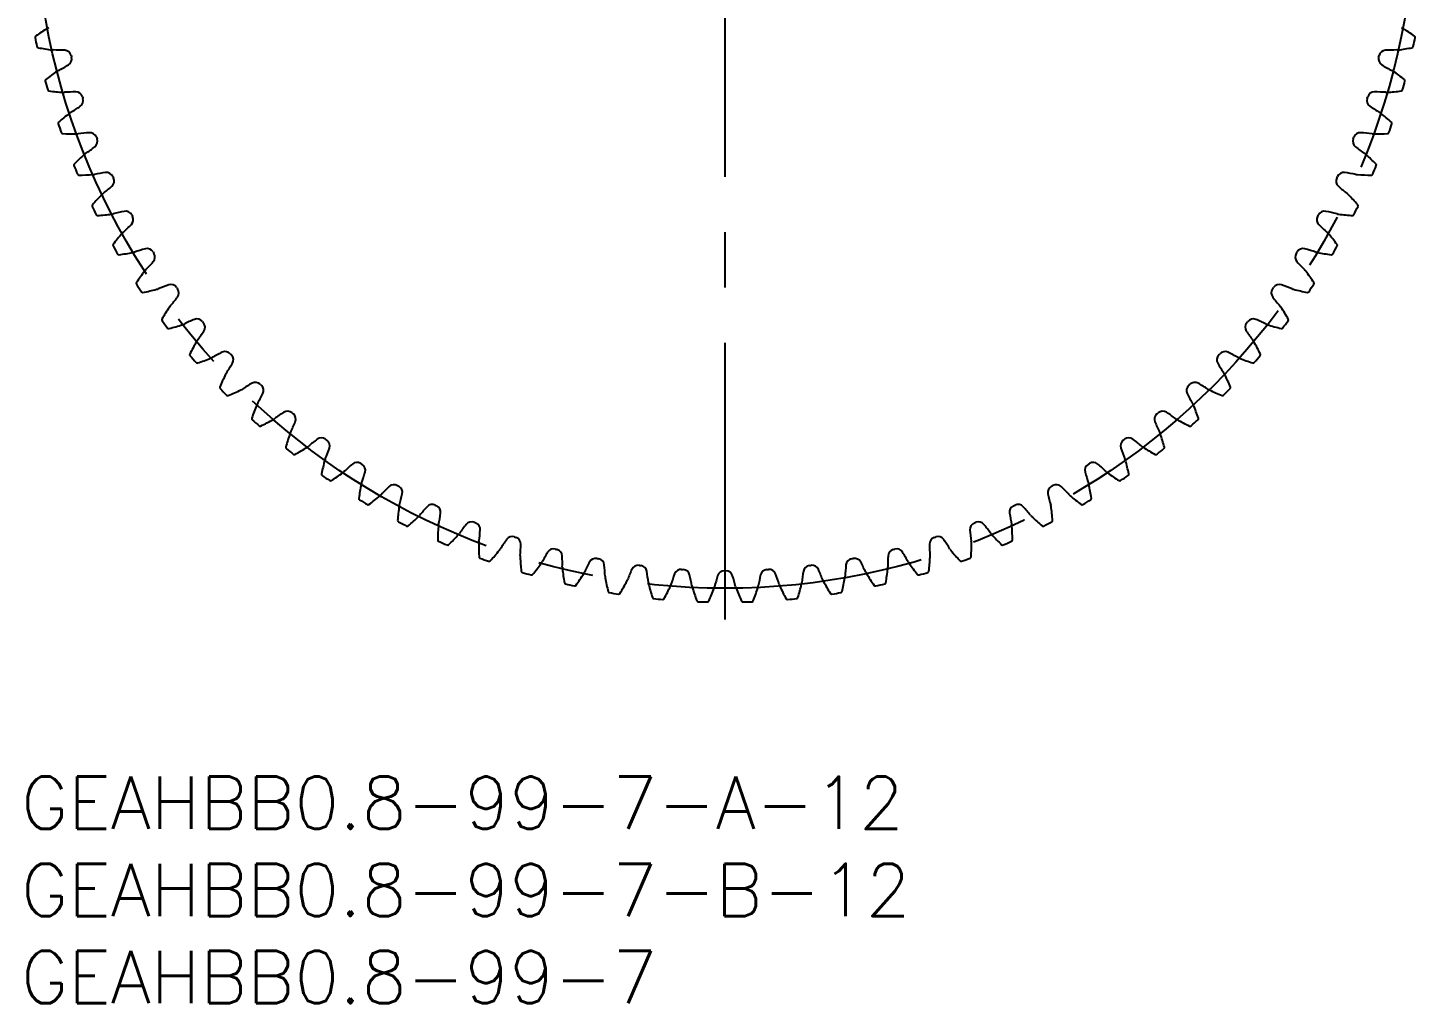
# Model space of a CAD drawing. Extents: x -1 to 151, y -13 to 106.
# Drawn here: x 0.4 to 80, y -13 to 42.9 of the extents above; entities that cross this region are included whole.
import ezdxf

# ---------------------------------------------------------------- set-up
doc = ezdxf.new("R2010")
doc.units = 0
doc.header["$LTSCALE"] = 0.5
doc.linetypes.add('CENTER', pattern=[50.8, 31.75, -6.35, 6.35, -6.35])
for name, color, linetype in [('MSM_CENTER', 1, 'CENTER'), ('MSM_CONTINUOUS', 7, 'CONTINUOUS'), ('MSM_PART_NUMBER', 7, 'CONTINUOUS')]:
    doc.layers.add(name, color=color, linetype=linetype)
doc.styles.get("Standard").update_dxf_attribs({"font": 'txt.shx', "height": 3, "bigfont": 'bigfont.shx'})

# ---------------------------------------------------------------- blocks, each defined once
blk = doc.blocks.new('*U2')
at = {"layer": 'MSM_PART_NUMBER'}
blk.add_text('GEAHBB0.8-99-7-A-12', height=3, dxfattribs=at).set_placement((0, -3))
blk = doc.blocks.new('*U3')
at = {"layer": 'MSM_PART_NUMBER'}
blk.add_text('GEAHBB0.8-99-7-B-12', height=3, dxfattribs=at).set_placement((0, -8))
blk = doc.blocks.new('*U4')
at = {"layer": 'MSM_PART_NUMBER'}
blk.add_text('GEAHBB0.8-99-7', height=3, dxfattribs=at).set_placement((0, -13))

msp = doc.modelspace()

# ---------------------------------------------------------------- linework, layer by layer
at = {"layer": 'MSM_CENTER'}
msp.add_line((40.4, 9), (40.4, 91.8), dxfattribs=at)
msp.add_circle((40.4, 50.4), 39.6, dxfattribs=at)
at = {"layer": 'MSM_CONTINUOUS'}
for centre, radius, start, end in [((0.881, 42.402), 0.08, 124.65395, 191.44133), ((40.4, 50.4), 40.4, 191.44127, 192.1951), ((7.872, 32.288), 12.375, 120.90909, 124.65395), ((1.857, 42.335), 0.665, 113.29765, 120.90915), ((78.943, 42.335), 0.665, 59.09084, 66.70235), ((72.928, 32.288), 12.375, 55.34605, 59.09091), ((40.4, 50.4), 40.4, 347.80491, 348.55873), ((79.919, 42.402), 0.08, 348.55921, 55.3461), ((0.99, 41.883), 0.08, 192.1951, 258.98246), ((3.34, 53.951), 12.375, 258.98242, 262.72727), ((1.857, 42.335), 0.665, 262.72721, 270.33871), ((1.92, 31.771), 9.9, 86.57171, 90.33876), ((2.488, 41.254), 0.4, 13.56361, 86.57173), ((78.312, 41.254), 0.4, 93.42832, 166.43639), ((78.88, 31.771), 9.9, 89.66124, 93.42829), ((78.943, 42.335), 0.665, 269.66129, 277.27279), ((77.46, 53.951), 12.375, 277.27273, 281.01758), ((79.81, 41.883), 0.08, 281.01758, 347.805), ((-2.339, 49.326), 9.9, 296.93397, 300.70102), ((2.511, 41.157), 0.4, 300.70099, 13.70912), ((40.4, 50.4), 38.6, 193.56361, 193.70912), ((78.289, 41.157), 0.4, 166.29088, 239.29901), ((40.4, 50.4), 38.6, 346.29088, 346.43639), ((83.139, 49.326), 9.9, 239.29898, 243.06603), ((1.468, 39.912), 0.08, 128.29031, 195.0777), ((40.4, 50.4), 40.4, 195.07763, 195.83146), ((9.087, 30.262), 12.375, 124.54545, 128.29031), ((2.446, 39.907), 0.665, 116.93401, 124.54551), ((78.354, 39.907), 0.665, 55.45448, 63.06599), ((71.713, 30.262), 12.375, 51.70969, 55.45454), ((40.4, 50.4), 40.4, 344.16854, 344.92237), ((79.332, 39.912), 0.08, 344.92237, 51.70974), ((1.609, 39.4), 0.08, 195.83194, 262.61883), ((3.189, 51.593), 12.375, 262.61878, 266.36364), ((2.446, 39.907), 0.665, 266.36357, 273.97508), ((3.179, 29.367), 9.9, 90.20807, 93.97512), ((3.144, 38.867), 0.4, 17.19997, 90.2081), ((77.656, 38.867), 0.4, 89.79196, 162.80003), ((77.621, 29.367), 9.9, 86.02488, 89.79193), ((78.354, 39.907), 0.665, 266.02492, 273.63643), ((77.611, 51.593), 12.375, 273.63636, 277.38122), ((79.191, 39.4), 0.08, 277.38122, 344.16864), ((-2.185, 46.617), 9.9, 300.57033, 304.33738), ((3.174, 38.773), 0.4, 304.33741, 17.34549), ((40.4, 50.4), 38.6, 197.19997, 197.34549), ((77.626, 38.773), 0.4, 162.65451, 235.66264), ((40.4, 50.4), 38.6, 342.65451, 342.80003), ((82.985, 46.617), 9.9, 235.66262, 239.42967), ((2.212, 37.464), 0.08, 131.92667, 198.71407), ((40.4, 50.4), 40.4, 198.714, 199.46782), ((10.427, 28.316), 12.375, 128.18182, 131.92667), ((3.188, 37.521), 0.665, 120.57038, 128.18187), ((77.612, 37.521), 0.665, 51.81812, 59.42962), ((70.373, 28.316), 12.375, 48.07333, 51.81818), ((40.4, 50.4), 40.4, 340.53218, 341.286), ((78.588, 37.464), 0.08, 341.286, 48.07337), ((2.385, 36.962), 0.08, 199.46831, 266.25519), ((3.188, 49.231), 12.375, 266.25514, 270), ((3.188, 37.521), 0.665, 269.99994, 277.61144), ((4.588, 27.049), 9.9, 93.84444, 97.61149), ((3.951, 36.528), 0.4, 20.83633, 93.84446), ((40.4, 50.4), 38.6, 200.83633, 200.98185), ((40.4, 50.4), 38.6, 339.01815, 339.16367), ((76.849, 36.528), 0.4, 86.15559, 159.16367), ((76.212, 27.049), 9.9, 82.38851, 86.15557), ((77.612, 37.521), 0.665, 262.38856, 270.00006), ((77.612, 49.231), 12.375, 270, 273.74486), ((78.415, 36.962), 0.08, 273.74486, 340.53227), ((-1.859, 43.924), 9.9, 304.2067, 307.97375), ((3.986, 36.435), 0.4, 307.97372, 20.98185), ((76.814, 36.435), 0.4, 159.01815, 232.02628), ((82.659, 43.924), 9.9, 232.02625, 235.7933), ((3.109, 35.068), 0.08, 135.56304, 202.35043), ((40.4, 50.4), 40.4, 202.35036, 203.10419), ((11.888, 26.46), 12.375, 131.81818, 135.56304), ((4.08, 35.187), 0.665, 124.20674, 131.81824), ((76.72, 35.187), 0.665, 48.18175, 55.79326), ((68.912, 26.46), 12.375, 44.43696, 48.18182), ((40.4, 50.4), 40.4, 336.89581, 337.64964), ((77.691, 35.068), 0.08, 337.64964, 44.43701), ((3.314, 34.578), 0.08, 203.10467, 269.89155), ((3.337, 46.873), 12.375, 269.89151, 273.63636), ((4.08, 35.187), 0.665, 273.63629, 281.24781), ((6.141, 24.825), 9.9, 97.4808, 101.24785), ((4.904, 34.244), 0.4, 24.4727, 97.48082), ((4.945, 34.154), 0.4, 311.61008, 24.61821), ((40.4, 50.4), 38.6, 204.4727, 204.61821), ((75.855, 34.154), 0.4, 155.38179, 228.38991), ((40.4, 50.4), 38.6, 335.38179, 335.5273), ((75.896, 34.244), 0.4, 82.51923, 155.5273), ((74.659, 24.825), 9.9, 78.75215, 82.5192), ((76.72, 35.187), 0.665, 258.75219, 266.3637), ((77.463, 46.873), 12.375, 266.36364, 270.10849), ((77.486, 34.578), 0.08, 270.10849, 336.89591), ((5.118, 32.914), 0.665, 127.8431, 135.4546), ((-1.364, 41.257), 9.9, 307.84306, 311.61011), ((82.164, 41.257), 9.9, 228.38989, 232.15694), ((75.682, 32.914), 0.665, 44.54539, 52.1569), ((4.157, 32.733), 0.08, 139.1994, 205.98679), ((40.4, 50.4), 40.4, 205.98672, 206.74055), ((13.464, 24.699), 12.375, 135.45455, 139.1994), ((67.336, 24.699), 12.375, 40.8006, 44.54545), ((40.4, 50.4), 40.4, 333.25945, 334.01328), ((76.643, 32.733), 0.08, 334.01328, 40.80065), ((4.392, 32.258), 0.08, 206.74055, 273.52792), ((3.636, 44.53), 12.375, 273.52787, 277.27273), ((5.118, 32.914), 0.665, 277.27266, 284.88417), ((7.832, 22.703), 9.9, 101.11716, 104.88421), ((6, 32.025), 0.4, 28.10906, 101.11719), ((6.047, 31.938), 0.4, 315.24644, 28.25458), ((40.4, 50.4), 38.6, 208.10906, 208.25458), ((74.753, 31.938), 0.4, 151.74542, 224.75353), ((40.4, 50.4), 38.6, 331.74542, 331.89094), ((74.8, 32.025), 0.4, 78.88281, 151.89094), ((72.968, 22.703), 9.9, 75.11579, 78.88284), ((75.682, 32.914), 0.665, 255.11583, 262.72734), ((77.164, 44.53), 12.375, 262.72727, 266.47213), ((76.408, 32.258), 0.08, 266.47213, 333.25954), ((15.148, 23.043), 12.375, 139.09091, 142.83576), ((6.298, 30.711), 0.665, 131.47947, 139.09096), ((-0.7, 38.626), 9.9, 311.47942, 315.24647), ((81.5, 38.626), 9.9, 224.75353, 228.52058), ((74.502, 30.711), 0.665, 40.90902, 48.52053), ((65.652, 23.043), 12.375, 37.16424, 40.90909), ((5.35, 30.47), 0.08, 142.83576, 209.62316), ((40.4, 50.4), 40.4, 209.62309, 210.37691), ((9.654, 20.694), 9.9, 104.75353, 108.52058), ((7.235, 29.88), 0.4, 31.74542, 104.75355), ((73.565, 29.88), 0.4, 75.24644, 148.25458), ((71.146, 20.694), 9.9, 71.47942, 75.24647), ((40.4, 50.4), 40.4, 329.62309, 330.37691), ((75.45, 30.47), 0.08, 330.37691, 37.16428), ((5.615, 30.011), 0.08, 210.37691, 277.16428), ((4.082, 42.21), 12.375, 277.16424, 280.90909), ((6.298, 30.711), 0.665, 280.90905, 288.52053), ((0.13, 36.043), 9.9, 315.11579, 318.88284), ((40.4, 50.4), 38.6, 211.74542, 211.89094), ((7.287, 29.796), 0.4, 318.88281, 31.89094), ((73.513, 29.796), 0.4, 148.10906, 221.11719), ((40.4, 50.4), 38.6, 328.10906, 328.25458), ((80.67, 36.043), 9.9, 221.11716, 224.88421), ((74.502, 30.711), 0.665, 251.47947, 259.09097), ((76.718, 42.21), 12.375, 259.09091, 262.83576), ((75.185, 30.011), 0.08, 262.83576, 329.62318), ((16.934, 21.496), 12.375, 142.72727, 146.47213), ((7.615, 28.588), 0.665, 135.11583, 142.72733), ((73.185, 28.588), 0.665, 37.27266, 44.88417), ((63.866, 21.496), 12.375, 33.52787, 37.27273), ((6.685, 28.287), 0.08, 146.47213, 213.25952), ((40.4, 50.4), 40.4, 213.25945, 214.01328), ((4.674, 39.923), 12.375, 280.8006, 284.54545), ((7.615, 28.588), 0.665, 284.54539, 292.1569), ((11.6, 18.803), 9.9, 108.38989, 112.15694), ((8.603, 27.818), 0.4, 35.38179, 108.38991), ((40.4, 50.4), 38.6, 215.38179, 215.5273), ((8.66, 27.737), 0.4, 322.51917, 35.5273), ((72.14, 27.737), 0.4, 144.4727, 217.48082), ((40.4, 50.4), 38.6, 324.4727, 324.61821), ((72.197, 27.818), 0.4, 71.61014, 144.61821), ((69.2, 18.803), 9.9, 67.84306, 71.61011), ((73.185, 28.588), 0.665, 247.8431, 255.45461), ((76.126, 39.923), 12.375, 255.45455, 259.1994), ((40.4, 50.4), 40.4, 325.98672, 326.74055), ((74.115, 28.287), 0.08, 326.74055, 33.52791), ((6.978, 27.846), 0.08, 214.01328, 280.80065), ((1.121, 33.518), 9.9, 318.75215, 322.5192), ((79.679, 33.518), 9.9, 217.4808, 221.24785), ((73.822, 27.846), 0.08, 259.1994, 325.98682), ((18.814, 20.066), 12.375, 146.36364, 150.10849), ((9.065, 26.553), 0.665, 138.75219, 146.36369), ((71.735, 26.553), 0.665, 33.63629, 41.24781), ((61.986, 20.066), 12.375, 29.89151, 33.63636), ((8.155, 26.193), 0.08, 150.10849, 216.89589), ((40.4, 50.4), 40.4, 216.89581, 217.64964), ((8.476, 25.771), 0.08, 217.64964, 284.43701), ((5.411, 37.678), 12.375, 284.43696, 288.18182), ((9.065, 26.553), 0.665, 288.18175, 295.79326), ((13.662, 17.04), 9.9, 112.02625, 115.7933), ((10.099, 25.847), 0.4, 39.01815, 112.02625), ((2.271, 31.061), 9.9, 322.38851, 326.15556), ((40.4, 50.4), 38.6, 219.01815, 219.16367), ((10.162, 25.77), 0.4, 326.15554, 39.16367), ((70.638, 25.77), 0.4, 140.83633, 213.84444), ((78.529, 31.061), 9.9, 213.84444, 217.61149), ((40.4, 50.4), 38.6, 320.83633, 320.98185), ((70.701, 25.847), 0.4, 67.97377, 140.98185), ((67.138, 17.04), 9.9, 64.2067, 67.97375), ((71.735, 26.553), 0.665, 244.20674, 251.81824), ((75.389, 37.678), 12.375, 251.81818, 255.56304), ((72.324, 25.771), 0.08, 255.56304, 322.35045), ((40.4, 50.4), 40.4, 322.35036, 323.10419), ((72.645, 26.193), 0.08, 323.10467, 29.89155), ((20.782, 18.758), 12.375, 150, 153.74485), ((10.64, 24.613), 0.665, 142.38856, 150.00006), ((70.16, 24.613), 0.665, 29.99994, 37.61144), ((60.018, 18.758), 12.375, 26.25514, 30), ((9.755, 24.197), 0.08, 153.74468, 220.53225), ((40.4, 50.4), 40.4, 220.53218, 221.286), ((6.288, 35.485), 12.375, 288.07333, 291.81818), ((10.64, 24.613), 0.665, 291.81812, 299.42962), ((15.832, 15.412), 9.9, 115.66262, 119.42967), ((11.717, 23.975), 0.4, 42.65451, 115.66262), ((40.4, 50.4), 38.6, 222.65451, 222.80003), ((11.785, 23.902), 0.4, 329.7919, 42.80003), ((69.015, 23.902), 0.4, 137.19997, 210.2081), ((40.4, 50.4), 38.6, 317.19997, 317.34549), ((69.083, 23.975), 0.4, 64.33741, 137.34549), ((64.968, 15.412), 9.9, 60.57033, 64.33738), ((70.16, 24.613), 0.665, 240.57038, 248.18188), ((74.512, 35.485), 12.375, 248.18182, 251.92667), ((40.4, 50.4), 40.4, 318.714, 319.46782), ((71.045, 24.197), 0.08, 319.46782, 26.25519), ((10.103, 23.796), 0.08, 221.286, 288.07337), ((12.336, 22.778), 0.665, 146.02492, 153.63642), ((3.575, 28.682), 9.9, 326.02488, 329.79193), ((77.225, 28.682), 9.9, 210.20807, 213.97512), ((68.464, 22.778), 0.665, 26.36357, 33.97508), ((70.697, 23.796), 0.08, 251.92667, 318.71409), ((11.479, 22.306), 0.08, 157.38105, 224.16862), ((22.828, 17.578), 12.375, 153.63636, 157.38122), ((18.1, 13.924), 9.9, 119.29898, 123.06603), ((13.451, 22.209), 0.4, 46.29088, 119.29901), ((40.4, 50.4), 38.6, 226.29088, 226.43639), ((13.523, 22.14), 0.4, 333.42826, 46.43639), ((67.277, 22.14), 0.4, 133.56361, 206.57173), ((40.4, 50.4), 38.6, 313.56361, 313.70912), ((67.349, 22.209), 0.4, 60.70105, 133.70912), ((62.7, 13.924), 9.9, 56.93397, 60.70102), ((57.972, 17.578), 12.375, 22.61878, 26.36364), ((69.321, 22.306), 0.08, 315.83194, 22.61883), ((40.4, 50.4), 40.4, 224.16854, 224.92237), ((11.851, 21.928), 0.08, 224.92237, 291.70974), ((7.303, 33.351), 12.375, 291.70969, 295.45454), ((12.336, 22.778), 0.665, 295.45448, 303.06599), ((5.026, 26.39), 9.9, 329.66124, 333.42829), ((75.774, 26.39), 9.9, 206.57171, 210.33876), ((68.464, 22.778), 0.665, 236.93401, 244.54552), ((73.497, 33.351), 12.375, 244.54546, 248.29031), ((68.949, 21.928), 0.08, 248.29031, 315.07773), ((40.4, 50.4), 40.4, 315.07763, 315.83146), ((24.945, 16.529), 12.375, 157.27273, 161.01758), ((14.144, 21.053), 0.665, 149.66129, 157.27278), ((20.458, 12.583), 9.9, 122.93535, 126.70239), ((15.293, 20.556), 0.4, 49.92724, 122.93537), ((40.4, 50.4), 38.6, 229.92724, 230.07276), ((15.369, 20.492), 0.4, 337.06463, 50.07276), ((65.431, 20.492), 0.4, 129.92724, 202.93537), ((40.4, 50.4), 38.6, 309.92724, 310.07276), ((65.507, 20.556), 0.4, 57.06468, 130.07276), ((60.342, 12.583), 9.9, 53.29761, 57.06466), ((66.656, 21.053), 0.665, 22.72721, 30.33871), ((55.855, 16.529), 12.375, 18.98242, 22.72727), ((13.319, 20.528), 0.08, 161.01758, 227.80498), ((40.4, 50.4), 40.4, 227.80491, 228.55873), ((13.714, 20.175), 0.08, 228.55921, 295.3461), ((8.451, 31.286), 12.375, 295.34605, 299.09091), ((14.144, 21.053), 0.665, 299.09084, 306.70235), ((6.62, 24.195), 9.9, 333.29761, 337.06465), ((74.18, 24.195), 9.9, 202.93535, 206.70239), ((66.656, 21.053), 0.665, 233.29765, 240.90915), ((72.349, 31.286), 12.375, 240.90909, 244.65395), ((67.086, 20.175), 0.08, 244.65395, 311.44136), ((40.4, 50.4), 40.4, 311.44127, 312.1951), ((67.481, 20.528), 0.08, 312.19558, 18.98246), ((27.124, 15.617), 12.375, 160.90909, 164.65395), ((16.058, 19.447), 0.665, 153.29765, 160.90915), ((22.897, 11.394), 9.9, 126.57171, 130.33876), ((17.237, 19.024), 0.4, 53.56361, 126.57173), ((40.4, 50.4), 38.6, 233.56361, 233.70912), ((17.316, 18.965), 0.4, 340.70099, 53.70912), ((63.484, 18.965), 0.4, 126.29088, 199.29901), ((40.4, 50.4), 38.6, 306.29088, 306.43639), ((63.563, 19.024), 0.4, 53.42832, 126.43639), ((57.903, 11.394), 9.9, 49.66124, 53.42829), ((64.742, 19.447), 0.665, 19.09084, 26.70235), ((53.676, 15.617), 12.375, 15.34605, 19.09091), ((15.268, 18.871), 0.08, 164.65395, 231.44135), ((40.4, 50.4), 40.4, 231.44127, 232.1951), ((15.685, 18.543), 0.08, 232.19558, 298.98247), ((9.727, 29.298), 12.375, 298.98242, 302.72727), ((16.058, 19.447), 0.665, 302.72723, 310.33871), ((8.35, 22.105), 9.9, 336.93397, 340.70102), ((72.45, 22.105), 9.9, 199.29898, 203.06603), ((64.742, 19.447), 0.665, 229.66129, 237.27279), ((71.073, 29.298), 12.375, 237.27273, 241.01758), ((65.115, 18.543), 0.08, 241.01775, 307.805), ((40.4, 50.4), 40.4, 307.80491, 308.55873), ((65.532, 18.871), 0.08, 308.55921, 15.3461), ((29.357, 14.845), 12.375, 164.54546, 168.29031), ((18.071, 17.966), 0.665, 156.93401, 164.54551), ((25.406, 10.363), 9.9, 130.20807, 133.97512), ((19.273, 17.618), 0.4, 57.19997, 130.2081), ((40.4, 50.4), 38.6, 237.19997, 237.34549), ((19.357, 17.564), 0.4, 344.33735, 57.34549), ((61.443, 17.564), 0.4, 122.65451, 195.66264), ((40.4, 50.4), 38.6, 302.65451, 302.80003), ((61.527, 17.618), 0.4, 49.79196, 122.80003), ((55.394, 10.363), 9.9, 46.02488, 49.79193), ((62.729, 17.966), 0.665, 15.45448, 23.06599), ((51.443, 14.845), 12.375, 11.70969, 15.45454), ((17.318, 17.34), 0.08, 168.29031, 235.07771), ((40.4, 50.4), 40.4, 235.07763, 235.83146), ((17.755, 17.04), 0.08, 235.83194, 302.61883), ((11.128, 27.395), 12.375, 302.61878, 306.36364), ((18.071, 17.966), 0.665, 306.36357, 313.97508), ((31.635, 14.216), 12.375, 168.18182, 171.92667), ((20.173, 16.615), 0.665, 160.57038, 168.18188), ((10.209, 20.129), 9.9, 340.57033, 344.33738), ((21.395, 16.344), 0.4, 60.83633, 133.84446), ((59.405, 16.344), 0.4, 46.15559, 119.16367), ((70.591, 20.129), 9.9, 195.66262, 199.42967), ((60.627, 16.615), 0.665, 11.81812, 19.42962), ((49.165, 14.216), 12.375, 8.07333, 11.81818), ((62.729, 17.966), 0.665, 226.02492, 233.63642), ((69.672, 27.395), 12.375, 233.63636, 237.38122), ((63.045, 17.04), 0.08, 237.38122, 304.16863), ((40.4, 50.4), 40.4, 304.16854, 304.92237), ((63.482, 17.34), 0.08, 304.92285, 11.70974), ((19.461, 15.943), 0.08, 171.9265, 238.71408), ((12.646, 25.585), 12.375, 306.25515, 310), ((20.173, 16.615), 0.665, 309.99994, 317.61144), ((27.976, 9.492), 9.9, 133.84444, 137.61149), ((40.4, 50.4), 38.6, 240.83633, 240.98185), ((21.482, 16.296), 0.4, 347.97372, 60.98185), ((12.19, 18.275), 9.9, 344.2067, 347.97375), ((59.318, 16.296), 0.4, 119.01815, 192.02628), ((68.61, 18.275), 9.9, 192.02625, 195.7933), ((40.4, 50.4), 38.6, 299.01815, 299.16367), ((52.824, 9.492), 9.9, 42.38851, 46.15557), ((60.627, 16.615), 0.665, 222.38856, 230.00006), ((68.154, 25.585), 12.375, 230, 233.74486), ((61.339, 15.943), 0.08, 301.28649, 8.07338), ((40.4, 50.4), 40.4, 238.714, 239.46782), ((19.917, 15.671), 0.08, 239.46782, 306.2552), ((33.947, 13.733), 12.375, 171.81818, 175.56304), ((22.356, 15.4), 0.665, 164.20674, 171.81824), ((30.595, 8.787), 9.9, 137.4808, 141.24785), ((23.593, 15.207), 0.4, 64.4727, 137.48082), ((40.4, 50.4), 38.6, 244.4727, 244.61821), ((23.683, 15.165), 0.4, 351.61008, 64.61821), ((57.117, 15.165), 0.4, 115.38179, 188.38991), ((40.4, 50.4), 38.6, 295.38179, 295.5273), ((57.207, 15.207), 0.4, 42.51923, 115.5273), ((50.205, 8.787), 9.9, 38.75215, 42.5192), ((58.444, 15.4), 0.665, 8.18175, 15.79326), ((46.853, 13.733), 12.375, 4.43696, 8.18182), ((60.883, 15.671), 0.08, 233.74503, 300.53227), ((40.4, 50.4), 40.4, 300.53218, 301.28601), ((21.689, 14.684), 0.08, 175.56304, 242.35044), ((40.4, 50.4), 40.4, 242.35036, 243.10419), ((22.16, 14.441), 0.08, 243.10419, 309.89156), ((14.275, 23.875), 12.375, 309.89151, 313.63636), ((22.356, 15.4), 0.665, 313.6363, 321.24781), ((36.286, 13.398), 12.375, 175.45455, 179.1994), ((24.612, 14.326), 0.665, 167.8431, 175.4546), ((14.284, 16.551), 9.9, 347.84306, 351.61011), ((33.254, 8.249), 9.9, 141.11716, 144.88421), ((25.859, 14.212), 0.4, 68.10906, 141.11719), ((40.4, 50.4), 38.6, 248.10906, 248.25458), ((25.951, 14.175), 0.4, 355.24644, 68.25458), ((54.849, 14.175), 0.4, 111.74542, 184.75355), ((40.4, 50.4), 38.6, 291.74542, 291.89094), ((54.941, 14.212), 0.4, 38.88287, 111.89094), ((47.546, 8.249), 9.9, 35.11579, 38.88284), ((66.516, 16.551), 9.9, 188.38989, 192.15694), ((56.188, 14.326), 0.665, 4.54539, 12.1569), ((44.514, 13.398), 12.375, 0.8006, 4.54545), ((58.444, 15.4), 0.665, 218.75219, 226.3637), ((66.525, 23.875), 12.375, 226.36364, 230.10849), ((58.64, 14.441), 0.08, 230.10866, 296.8959), ((40.4, 50.4), 40.4, 296.89581, 297.64964), ((59.111, 14.684), 0.08, 297.65012, 4.43701), ((23.992, 13.57), 0.08, 179.1994, 245.9868), ((16.01, 22.271), 12.375, 313.52787, 317.27273), ((24.612, 14.326), 0.665, 317.27266, 324.88417), ((16.484, 14.963), 9.9, 351.47942, 355.24647), ((35.942, 7.88), 9.9, 144.75353, 148.52058), ((28.184, 13.363), 0.4, 71.74542, 144.75355), ((40.4, 50.4), 38.6, 251.74542, 251.89094), ((28.278, 13.332), 0.4, 358.88287, 71.89094), ((52.522, 13.332), 0.4, 108.10906, 181.11719), ((40.4, 50.4), 38.6, 288.10906, 288.25458), ((52.616, 13.363), 0.4, 35.2465, 108.25458), ((44.858, 7.88), 9.9, 31.47942, 35.24647), ((64.316, 14.963), 9.9, 184.75353, 188.52058), ((56.188, 14.326), 0.665, 215.11583, 222.72733), ((64.79, 22.271), 12.375, 222.72727, 226.47213), ((56.808, 13.57), 0.08, 294.01376, 0.80065), ((40.4, 50.4), 40.4, 245.98672, 246.74055), ((24.478, 13.357), 0.08, 246.74055, 313.52792), ((38.641, 13.211), 12.375, 179.09091, 182.83576), ((26.932, 13.397), 0.665, 171.47947, 179.09097), ((17.843, 20.781), 12.375, 317.16424, 320.90909), ((26.932, 13.397), 0.665, 320.90905, 328.52053), ((18.78, 13.517), 9.9, 355.11579, 358.88284), ((38.648, 7.683), 9.9, 148.38989, 152.15694), ((30.557, 12.662), 0.4, 75.38179, 148.38991), ((40.4, 50.4), 38.6, 255.38179, 255.5273), ((30.653, 12.638), 0.4, 2.51917, 75.5273), ((50.147, 12.638), 0.4, 104.4727, 177.48082), ((40.4, 50.4), 38.6, 284.4727, 284.61821), ((50.243, 12.662), 0.4, 31.61008, 104.61821), ((42.152, 7.683), 9.9, 27.84306, 31.61011), ((62.02, 13.517), 9.9, 181.11716, 184.88421), ((53.868, 13.397), 0.665, 211.47947, 219.09097), ((62.957, 20.781), 12.375, 219.09091, 222.83576), ((42.159, 13.211), 12.375, 357.16424, 0.90909), ((53.868, 13.397), 0.665, 0.90905, 8.52053), ((56.322, 13.357), 0.08, 226.4723, 293.25954), ((40.4, 50.4), 40.4, 293.25945, 294.01328), ((26.361, 12.603), 0.08, 182.83559, 249.62317), ((40.4, 50.4), 40.4, 249.62309, 250.37691), ((26.859, 12.422), 0.08, 250.3774, 317.16428), ((29.306, 12.618), 0.665, 175.11583, 182.72733), ((41.003, 13.175), 12.375, 182.72727, 186.47213), ((19.767, 19.41), 12.375, 320.8006, 324.54545), ((29.306, 12.618), 0.665, 324.54539, 332.1569), ((21.162, 12.22), 9.9, 358.75215, 2.5192), ((31.725, 11.99), 0.665, 178.75219, 186.36369), ((41.361, 7.658), 9.9, 152.02625, 155.7933), ((32.971, 12.114), 0.4, 79.01815, 152.02625), ((40.4, 50.4), 38.6, 259.01815, 259.16367), ((33.068, 12.095), 0.4, 6.15554, 79.16367), ((23.623, 11.077), 9.9, 2.38851, 6.15556), ((35.414, 11.72), 0.4, 82.65451, 155.66262), ((40.4, 50.4), 38.6, 262.65451, 262.80003), ((35.512, 11.708), 0.4, 9.7919, 82.80003), ((45.288, 11.708), 0.4, 97.19997, 170.2081), ((40.4, 50.4), 38.6, 277.19997, 277.34549), ((45.386, 11.72), 0.4, 24.33735, 97.34549), ((57.177, 11.077), 9.9, 173.84444, 177.61149), ((47.732, 12.095), 0.4, 100.83633, 173.84446), ((40.4, 50.4), 38.6, 280.83633, 280.98185), ((47.829, 12.114), 0.4, 27.97372, 100.98185), ((39.439, 7.658), 9.9, 24.2067, 27.97375), ((49.075, 11.99), 0.665, 353.63629, 1.24781), ((59.638, 12.22), 9.9, 177.4808, 181.24785), ((51.494, 12.618), 0.665, 207.8431, 215.4546), ((61.033, 19.41), 12.375, 215.45455, 219.1994), ((39.797, 13.175), 12.375, 353.52787, 357.27273), ((51.494, 12.618), 0.665, 357.27266, 4.88417), ((53.941, 12.422), 0.08, 222.83576, 289.62317), ((40.4, 50.4), 40.4, 289.62309, 290.37691), ((54.439, 12.603), 0.08, 290.3774, 357.16428), ((28.786, 11.789), 0.08, 186.47213, 253.25953), ((40.4, 50.4), 40.4, 253.25945, 254.01328), ((29.295, 11.639), 0.08, 254.01328, 320.80065), ((43.363, 13.288), 12.375, 186.36364, 190.10849), ((21.774, 18.164), 12.375, 324.43696, 328.18182), ((31.725, 11.99), 0.665, 328.18175, 335.79326), ((34.178, 11.517), 0.665, 182.38856, 190.00006), ((45.711, 13.551), 12.375, 190, 193.74486), ((23.856, 17.047), 12.375, 328.07333, 331.81818), ((34.178, 11.517), 0.665, 331.81812, 339.42962), ((44.07, 7.805), 9.9, 155.66262, 159.42967), ((26.15, 10.092), 9.9, 6.02488, 9.79193), ((46.764, 8.124), 9.9, 159.29898, 163.06603), ((37.877, 11.482), 0.4, 86.29088, 159.29896), ((40.4, 50.4), 38.6, 266.29088, 266.43639), ((37.976, 11.475), 0.4, 13.42832, 86.43639), ((28.736, 9.269), 9.9, 9.66124, 13.42829), ((49.432, 8.612), 9.9, 162.93535, 166.70239), ((40.35, 11.4), 0.4, 89.92724, 162.93537), ((40.4, 50.4), 38.6, 269.92724, 270.07276), ((40.45, 11.4), 0.4, 17.06463, 90.07276), ((31.368, 8.612), 9.9, 13.29761, 17.06465), ((52.064, 9.269), 9.9, 166.57171, 170.33876), ((42.824, 11.475), 0.4, 93.56361, 166.57173), ((40.4, 50.4), 38.6, 273.56361, 273.70912), ((42.923, 11.482), 0.4, 20.70099, 93.70912), ((34.036, 8.124), 9.9, 16.93397, 20.70102), ((54.65, 10.092), 9.9, 170.20807, 173.97512), ((36.73, 7.805), 9.9, 20.57033, 24.33738), ((46.622, 11.517), 0.665, 200.57038, 208.18188), ((56.944, 17.047), 12.375, 208.18182, 211.92667), ((35.089, 13.551), 12.375, 346.25515, 350), ((46.622, 11.517), 0.665, 349.99996, 357.61144), ((49.075, 11.99), 0.665, 204.20674, 211.81824), ((59.026, 18.164), 12.375, 211.81818, 215.56304), ((37.437, 13.288), 12.375, 349.89151, 353.63636), ((51.505, 11.639), 0.08, 219.1994, 285.98681), ((40.4, 50.4), 40.4, 285.98672, 286.74055), ((52.014, 11.789), 0.08, 286.74103, 353.52792), ((31.259, 11.13), 0.08, 190.10849, 256.89589), ((40.4, 50.4), 40.4, 256.89581, 257.64964), ((31.776, 11.013), 0.08, 257.65012, 324.43702), ((33.768, 10.629), 0.08, 193.74486, 260.53226), ((40.4, 50.4), 40.4, 260.53218, 261.28601), ((34.291, 10.545), 0.08, 261.28649, 328.07338), ((36.657, 11.201), 0.665, 186.02492, 193.63642), ((48.037, 13.962), 12.375, 193.63636, 197.38122), ((26.005, 16.065), 12.375, 331.70969, 335.45455), ((36.657, 11.201), 0.665, 335.4545, 343.06599), ((39.151, 11.042), 0.665, 189.66129, 197.27279), ((50.333, 14.519), 12.375, 197.27273, 201.01758), ((28.212, 15.221), 12.375, 335.34605, 339.09091), ((39.151, 11.042), 0.665, 339.09084, 346.70235), ((41.649, 11.042), 0.665, 193.29765, 200.90915), ((52.588, 15.221), 12.375, 200.90909, 204.65395), ((30.467, 14.519), 12.375, 338.98242, 342.72727), ((41.649, 11.042), 0.665, 342.72723, 350.33871), ((44.143, 11.201), 0.665, 196.93401, 204.54551), ((54.795, 16.065), 12.375, 204.54546, 208.29031), ((32.763, 13.962), 12.375, 342.61878, 346.36364), ((44.143, 11.201), 0.665, 346.36357, 353.97508), ((46.509, 10.545), 0.08, 211.92684, 278.71408), ((40.4, 50.4), 40.4, 278.714, 279.46782), ((47.032, 10.629), 0.08, 279.46831, 346.25519), ((49.024, 11.013), 0.08, 215.56321, 282.35044), ((40.4, 50.4), 40.4, 282.35036, 283.10419), ((49.541, 11.13), 0.08, 283.10467, 349.89156), ((36.303, 10.289), 0.08, 197.38122, 264.16863), ((40.4, 50.4), 40.4, 264.16854, 264.92237), ((36.831, 10.238), 0.08, 264.92285, 331.70974), ((38.856, 10.11), 0.08, 201.01758, 267.80499), ((40.4, 50.4), 40.4, 267.80491, 268.55873), ((39.386, 10.093), 0.08, 268.55921, 335.34611), ((41.414, 10.093), 0.08, 204.65395, 271.44135), ((40.4, 50.4), 40.4, 271.44127, 272.1951), ((41.944, 10.11), 0.08, 272.19558, 338.98247), ((43.969, 10.238), 0.08, 208.29048, 275.07772), ((40.4, 50.4), 40.4, 275.07763, 275.83146), ((44.497, 10.289), 0.08, 275.83194, 342.61883)]:
    msp.add_arc(centre, radius, start, end, dxfattribs=at)

# ---------------------------------------------------------------- block references
for name in ['*U2', '*U3', '*U4']:
    msp.add_blockref(name, (0, 0), dxfattribs=at)

doc.saveas('drawing.dxf')
